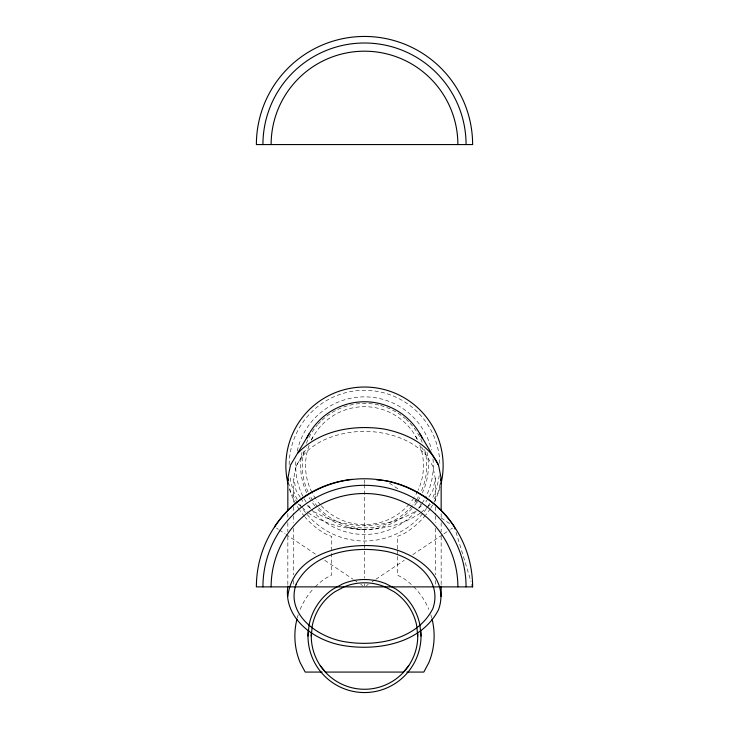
<?xml version="1.0" encoding="UTF-8"?>
<svg xmlns="http://www.w3.org/2000/svg" width="729" height="729" viewBox="0 0 729 729"><rect width="100%" height="100%" fill="white"/><g stroke="black" fill="none" stroke-linecap="round" stroke-linejoin="round"><path stroke-width="0.55" stroke-dasharray="3.65 2.73" d="M293.732 502.254L293.732 478.434L296.138 466.223L306.736 447.806M421.49 446.986L432.862 466.223L435.268 478.434L432.862 490.644L427.558 499.183M440.079 483.947L438.557 491.665L432.661 501.151M311.192 440.052L313.424 436.17M296.138 466.223C308.312 440.99 338.347 431.805 364.5 431.258C386.798 431.768 410.072 438.202 425.791 454.85M425.791 502.026L426.966 500.13M418.555 508.304L421.772 505.516M420.341 513.17C387.682 534.895 341.318 534.895 308.659 513.17M421.152 512.46L426.839 507.521M427.65 506.819L430.894 503.994M366.395 585.624L368.282 584.357M372.072 581.824L374.906 579.929M375.854 579.3L404.249 560.328M412.76 554.641L443.041 534.403M443.988 533.774L449.665 529.983M450.613 529.345L452.509 528.078M414.546 511.794C384.557 530.029 344.443 530.029 314.454 511.794M347.961 527.368L364.5 529.546M276.491 528.078L278.387 529.345M279.335 529.983L285.012 533.774M285.959 534.403L316.24 554.641M324.751 560.328L353.146 579.3M354.094 579.929L356.928 581.824M360.718 584.357L362.605 585.624M389.468 483.172L399.82 490.125M414.874 500.249L421.462 504.678M441.227 517.964L450.631 524.288M307.228 505.516L310.445 508.304M298.106 503.994L301.35 506.819M302.161 507.521L307.848 512.46M300.266 497.287L296.138 490.644L293.732 478.434M300.858 498.235L303.209 502.026M297.514 503.046L290.443 491.665L288.921 483.947M415.576 436.17L417.726 440.106M456.026 532.179L470.998 581.523M441.163 513.599L441.163 518.128M441.163 522.666L441.163 531.742M441.163 536.28L441.163 585.05M435.268 478.434L435.268 502.254M435.268 506.792L435.268 514.729M435.268 515.868L435.268 522.666M435.268 528.343L435.268 574.835M435.268 580.512L435.268 586.18M397.269 548.928L397.269 536.471L403.82 533.756A78.632 78.632 0 0 0 425.189 515.658M397.269 550.067L397.269 574.981L403.183 578.143A69.62 69.62 0 0 1 412.924 586.007M364.5 479.91L364.5 483.318M364.5 484.457L364.5 543.579M364.5 544.709L364.5 578.206M364.5 583.811L364.5 585.861M293.732 506.792L293.732 514.729M293.732 515.868L293.732 522.666M293.732 528.343L293.732 574.835M293.732 580.512L293.732 586.18M287.837 513.599L287.837 518.128M287.837 522.666L287.837 531.742M287.837 536.28L287.837 585.05M297.25 618.019A69.62 69.62 0 0 1 298.216 614.729M300.175 609.389A69.62 69.62 0 0 1 313.689 588.431M315.265 586.799A69.62 69.62 0 0 1 325.817 578.143L331.731 574.981L331.731 536.471L325.18 533.756A78.632 78.632 0 0 1 305.214 517.317M413.735 586.799A69.62 69.62 0 0 1 428.825 609.389M430.784 614.729A69.62 69.62 0 0 1 431.75 618.019M419.795 445.155A58.976 58.976 0 0 1 418.1 490.262M417.626 491.264A58.976 58.976 0 0 1 414.446 497.023M413.853 497.953A58.976 58.976 0 0 1 409.908 503.292M409.188 504.14A58.976 58.976 0 0 1 321.279 505.78M320.541 504.969A58.976 58.976 0 0 1 316.395 499.775M315.766 498.864A58.976 58.976 0 0 1 312.367 493.232M311.857 492.248A58.976 58.976 0 0 1 309.205 445.155M311.374 440.061A58.976 58.976 0 0 1 417.626 440.061M440.17 487.045A78.632 78.632 0 0 1 434.156 502.144M432.598 504.978A78.632 78.632 0 0 1 430.93 507.739M430.338 508.651A78.632 78.632 0 0 1 425.873 514.811M304.512 516.496A78.632 78.632 0 0 1 299.874 510.446M299.255 509.553A78.632 78.632 0 0 1 296.402 504.978M295.874 504.04A78.632 78.632 0 0 1 288.83 487.045M439.213 475.499A75.36 75.36 0 0 1 431.832 499.502M429.764 503.338A75.36 75.36 0 0 1 299.236 503.338M297.168 499.502A75.36 75.36 0 0 1 289.787 475.499M289.149 464.573A75.36 75.36 0 0 1 364.5 390.297A75.36 75.36 0 0 1 439.851 464.573M426.994 452.354A63.888 63.888 0 0 1 422.401 492.676M419.831 497.606A63.888 63.888 0 0 1 417.48 501.37M416.842 502.29A63.888 63.888 0 0 1 412.705 507.584M411.967 508.423A63.888 63.888 0 0 1 315.566 506.737M314.855 505.871A63.888 63.888 0 0 1 310.909 500.44M310.308 499.502A63.888 63.888 0 0 1 309.169 497.606M306.599 492.676A63.888 63.888 0 0 1 302.006 452.354M424.633 449.547A62.247 62.247 0 0 1 420.915 491.984M418.41 496.786A62.247 62.247 0 0 1 417.298 498.636M416.715 499.547A62.247 62.247 0 0 1 412.869 504.842M412.177 505.68A62.247 62.247 0 0 1 318.254 507.329M317.525 506.509A62.247 62.247 0 0 1 313.497 501.352M312.878 500.459A62.247 62.247 0 0 1 310.59 496.786M308.085 491.984A62.247 62.247 0 0 1 304.102 450.586M306.38 443.36A62.247 62.247 0 0 1 317.525 424.807M318.254 423.996A62.247 62.247 0 0 1 320.478 421.644M322.036 420.141A62.247 62.247 0 0 1 379.572 405.26M380.611 405.524A62.247 62.247 0 0 1 405.351 418.692M406.171 419.412A62.247 62.247 0 0 1 408.522 421.644M410.017 423.194A62.247 62.247 0 0 1 422.62 443.36M432.971 458.924A68.808 68.808 0 0 1 425.171 498.107M424.087 500.058A68.808 68.808 0 0 1 421.717 503.867M421.089 504.805A68.808 68.808 0 0 1 416.952 510.182M416.213 511.038A68.808 68.808 0 0 1 311.319 509.316M310.609 508.441A68.808 68.808 0 0 1 306.663 502.928M306.062 501.98A68.808 68.808 0 0 1 303.31 497.114M302.799 496.112A68.808 68.808 0 0 1 296.029 458.924M297.25 451.114A68.808 68.808 0 0 1 431.504 450.021"/><path stroke-width="1.09" d="M307.984 636.034L309.069 625.008A56.516 56.516 0 0 1 333.098 589.041L342.876 583.82A56.516 56.516 0 0 1 386.124 583.82L395.902 589.041A56.516 56.516 0 0 1 419.931 625.008L421.016 636.034M311.256 636.034L312.285 625.646A53.244 53.244 0 0 1 334.921 591.766L344.124 586.845A53.244 53.244 0 0 1 384.876 586.845L394.079 591.766A53.244 53.244 0 0 1 416.715 625.646L417.744 636.034M287.837 510.191L287.837 478.434L290.443 465.211L309.169 433.719M287.837 596.386C292.748 552.464 348.034 541.046 384.347 547.014C413.343 551.598 450.704 575.5 438.557 609.617C421.635 643.014 378.679 651.061 344.653 645.757C315.475 641.438 283.171 619.203 287.837 586.18M440.735 480.639L441.163 478.434L438.557 465.211L419.831 433.719M408.769 665.613L403.465 672.074L325.535 672.074L320.231 665.613M298.106 452.882C320.013 430.046 354.139 424.415 384.347 429.071C406.089 433.454 428.752 444.098 438.557 465.211M472.62 586.881L256.38 586.881A108.12 108.12 0 0 1 364.5 478.762A108.12 108.12 0 0 1 472.62 586.881L471.973 584.74M322.145 672.074L305.196 672.074L300.175 662.679A69.62 69.62 0 0 1 296.958 619.121M406.855 672.074L423.804 672.074L428.825 662.679A69.62 69.62 0 0 0 432.042 619.121M376.775 479.846L385.705 480.639A111.218 108.12 -61.9 0 1 454.404 526.821L455.051 528.962M287.837 478.434L288.265 480.639M441.163 478.434L441.163 510.191M441.163 586.18L441.163 596.386M417.653 632.9A53.244 53.244 0 0 1 364.5 689.269A53.244 53.244 0 0 1 311.347 632.9M420.742 630.494A56.516 56.516 0 0 1 364.5 692.55A56.516 56.516 0 0 1 308.258 630.494M262.932 144.57A101.568 101.568 0 0 1 364.5 43.002A101.568 101.568 0 0 1 466.068 144.57M271.124 144.57A93.376 93.376 0 0 1 364.5 51.194A93.376 93.376 0 0 1 457.876 144.57M262.932 586.881A101.568 101.568 0 0 1 364.5 485.314A101.568 101.568 0 0 1 466.068 586.881M271.124 586.881A93.376 93.376 0 0 1 364.5 493.506A93.376 93.376 0 0 1 457.876 586.881M274.596 526.821A111.218 108.12 61.9 0 1 352.162 479.336M288.019 483.928A78.632 78.632 0 0 1 364.5 387.026A78.632 78.632 0 0 1 440.981 483.928M306.599 438.648A63.888 63.888 0 0 1 422.401 438.648M296.138 584.175C285.276 615.203 319.211 638.23 346.184 641.957C377.586 646.851 417.243 639.424 432.862 608.597C443.724 577.568 409.789 554.541 382.816 550.814C351.414 545.921 311.757 553.347 296.138 584.175M472.62 144.57L256.38 144.57A108.12 108.12 0 0 1 364.5 36.45A108.12 108.12 0 0 1 472.62 144.57"/></g></svg>
